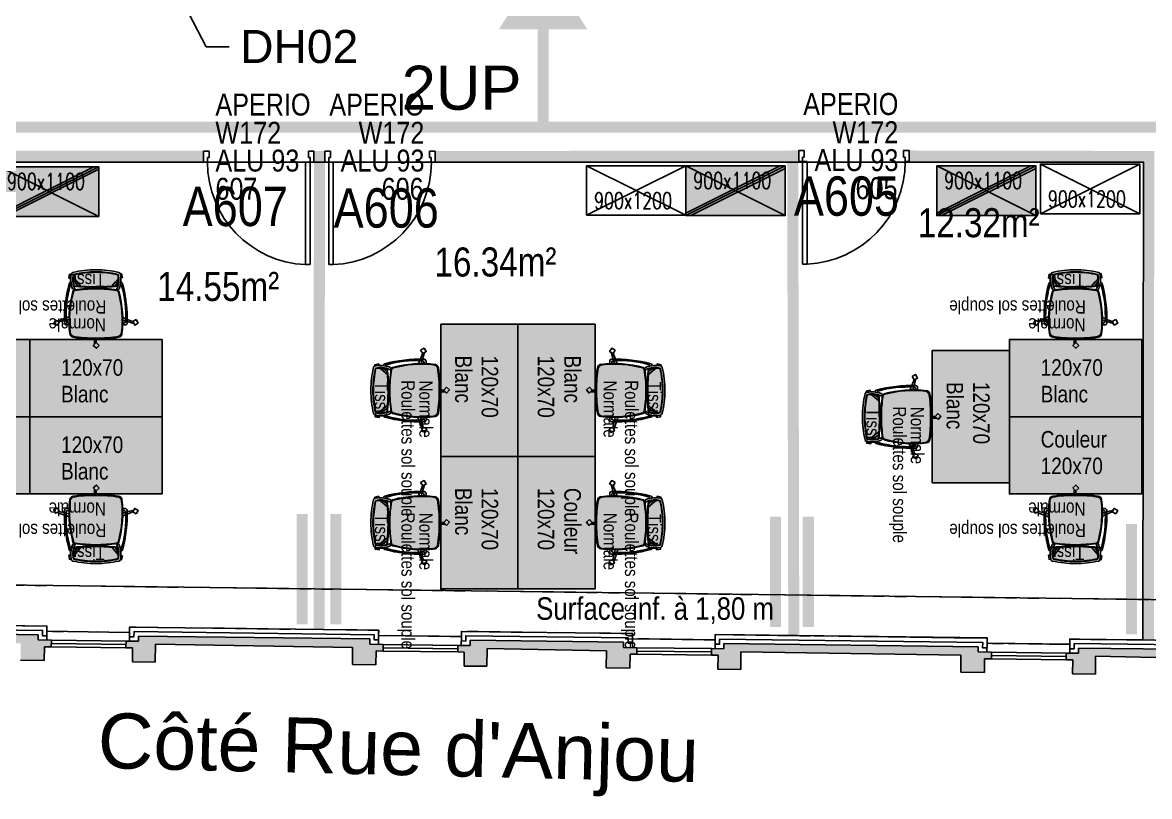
# Model space of a CAD drawing. Extents: x -28.5 to 23.1, y -8.3 to 57.2.
# Drawn here: x -10.01 to 0.21, y -6.71 to 0.31 of the extents above; entities that cross this region are included whole.
import ezdxf
from ezdxf import colors
from ezdxf.entities.mleader import LeaderData, LeaderLine
from ezdxf.enums import TextEntityAlignment as Align
from ezdxf.math import Vec2, Vec3

# ---------------------------------------------------------------- set-up
doc = ezdxf.new("R2010")
doc.units = 0
doc.header["$LTSCALE"] = 0.001
for name, pattern in [('CACHE', [0.375, 0.25, -0.125]), ('CONTINU', [0]), ('HIDDEN', [9.525, 6.35, -3.175])]:
    doc.linetypes.add(name, pattern=pattern)
for name, color, linetype in [('00-INF 180', 30, 'Continuous'), ('00-SECURITE UP', 12, 'Continuous'), ('01-FAC_CHASSIS EXI', 4, 'Continuous'), ('01-STR_MACONNERIE_HACH', 252, 'Continuous'), ('02-ISOLATION', 6, 'ISOLATION'), ('A-Etiq_Mob', 7, 'Continuous'), ('A-Etiquettes', 7, 'Continuous'), ('A-MobilierAQ', 7, 'Continuous'), ('A-num pièce', 1, 'Continuous'), ('exist- Etiquette-incendie', 1, 'Continuous')]:
    doc.layers.add(name, color=color, linetype=linetype)
for name, color, linetype, true_color in [('A-cote', 7, 'Continuous', 0x425746), ('A-Détails', 7, 'Continuous', 0x00a500), ('A-mobilier', 7, 'Continuous', 0x666666), ('A-MOQUETTE', 7, 'Continuous', 0xe5ecff), ('A-projet', 7, 'Continuous', 0x5b6280), ('A-signalétique', 7, 'Continuous', 0x666666), ('A-vitré', 7, 'Continuous', 0x61becc), ('couleur siege', 1, 'Continuous', 0xff0000)]:
    doc.layers.add(name, color=color, linetype=linetype, true_color=true_color)
doc.layers.add('A-portes', color=7, linetype='Continuous', lineweight=25)
doc.styles.add('ARIAL', font='arial.ttf')
doc.styles.add('ROMAND', font='romand__.ttf', dxfattribs={"width": 0.7})
doc.styles.get("Standard").update_dxf_attribs({"font": 'ARIALN.TTF'})
doc.styles.add('verdana', font='swissc.ttf')
doc.styles.add('Y_TXT_COT', font='arial.ttf', dxfattribs={"height": 0.2})
doc.linetypes.add('ISOLATION', pattern='A,0.00254,-2.54,[134,ltypeshp.shx,S=2.54,R=0,X=-2.54,Y=0],-5.08,[134,ltypeshp.shx,S=2.54,R=180,X=2.54,Y=0],-2.54', length=10.16254)

# ---------------------------------------------------------------- blocks, each defined once
blk = doc.blocks.new('Poste127')
at = {"transparency": 33554582}
h = blk.add_hatch(color=256, dxfattribs=at)
h.dxf.hatch_style = 1
h.set_gradient(color1=(199, 200, 202), color2=(255, 246, 230), tint=1, name='CURVED')
h.paths.add_polyline_path([(0, 0.7), (0, 0), (1.2, 0), (1.2, 0.7)])
blk.add_lwpolyline([(0, 0.7), (0, 0), (1.2, 0), (1.2, 0.7)], close=True)
at = {"layer": 'A-Etiq_Mob'}
for tag, p in [('FINITION', (0.284, 0.421)), ('DIM', (0.284, 0.18))]:
    blk.add_attdef(tag, p, '', height=0.15, dxfattribs=at)
blk = doc.blocks.new('chaise')
at = {"layer": 'A-mobilier', "ltscale": 0.1, "true_color": 0xc7c8ca}
h = blk.add_hatch(color=9, dxfattribs=at)
h.dxf.hatch_style = 1
h.paths.add_polyline_path([(0.272, 0.456, 0.30076), (0.236, 0.489, 0.043342), (0.008, 0.509, 0.043342), (-0.219, 0.489, 0.300759), (-0.255, 0.456, 0.09791), (-0.223, 0.027, 0.292085), (-0.207, 0.013, 0.040929), (0.008, -0.005, 0.040929), (0.223, 0.013, 0.292085), (0.239, 0.027, 0.09791)])
h.paths.add_polyline_path([(0.159, -0.024, 0.015765), (0.008, -0.018, 0.016739), (-0.152, -0.025), (-0.19, -0.069), (-0.218, -0.103, 0.040824), (-0.213, -0.142, 0.054873), (0.008, -0.167, 0.054873), (0.23, -0.142, 0.02252), (0.233, -0.121), (0.219, -0.101)])
h.paths.add_polyline_path([(0.191, -0.026, 0.003373), (0.159, -0.024), (0.219, -0.101), (0.233, -0.121, 0.02535), (0.235, -0.097)])
h.paths.add_polyline_path([(0.226, -0.03, 0.0036), (0.191, -0.026), (0.235, -0.097, 0.0714)])
h.paths.add_polyline_path([(-0.152, -0.025, 0.003505), (-0.185, -0.027), (-0.196, -0.043), (-0.217, -0.075, 0.030269), (-0.218, -0.103), (-0.19, -0.069)])
h.paths.add_polyline_path([(-0.185, -0.027, 0.002494), (-0.209, -0.03, 0.048116), (-0.217, -0.075), (-0.196, -0.043)], flags=17)
at = {"layer": 'A-mobilier'}
for p, q in [((0.004, 0.509), (0.006, 0.543)), ((0.022, 0.558), (0.023, 0.509)), ((-0.374, 0.349), (-0.308, 0.33)), ((-0.262, 0.365), (-0.287, 0.365)), ((-0.263, 0.345), (-0.272, 0.345)), ((0.279, 0.365), (0.303, 0.365)), ((0.279, 0.345), (0.288, 0.345)), ((-0.308, 0.308), (-0.363, 0.33)), ((-0.292, 0.326), (-0.283, 0.323)), ((0.279, 0.31), (0.309, 0.317)), ((0.309, 0.293), (0.279, 0.282)), ((0.324, 0.32), (0.378, 0.334)), ((0.398, 0.325), (0.324, 0.298)), ((-0.242, -0.066), (-0.241, -0.066)), ((-0.19, -0.069), (-0.219, -0.105)), ((-0.217, -0.075), (-0.196, -0.043)), ((0.233, -0.121), (0.219, -0.101)), ((0.258, -0.066), (0.257, -0.066))]:
    blk.add_line(p, q, dxfattribs=at)
at = {"layer": 'A-mobilier', "linetype": 'HIDDEN'}
for p, q in [((-0.263, 0.29), (-0.293, 0.302)), ((-0.283, 0.323), (-0.263, 0.317)), ((-0.196, -0.043), (-0.185, -0.027)), ((-0.152, -0.025), (-0.19, -0.069)), ((0.219, -0.101), (0.159, -0.024)), ((0.191, -0.026), (0.235, -0.097))]:
    blk.add_line(p, q, dxfattribs=at)
at = {"layer": 'A-mobilier'}
for points in [[(-0.024, 0.57), (0.006, 0.543), (0.034, 0.572), (0.003, 0.6)], [(-0.398, 0.31), (-0.363, 0.331), (-0.383, 0.366), (-0.418, 0.345)], [(0.395, 0.371), (0.378, 0.334), (0.415, 0.317), (0.432, 0.354)]]:
    blk.add_lwpolyline(points, close=True, dxfattribs=at)
for points in [[(-0.243, -0.109), (-0.259, -0.113), (-0.25, -0.153), (-0.237, -0.15)], [(0.255, -0.145), (0.275, -0.147), (0.28, -0.107), (0.259, -0.105)]]:
    blk.add_lwpolyline(points, dxfattribs=at)
for centre, radius, start, end in [((0.845, 0.323), 1.108, 173.1278, 195.4958), ((-0.212, 0.445), 0.0447, 99.9272, 166.8835), ((-0.203, 0.434), 0.0495, 115.9014, 169.3298), ((-0.019, -0.687), 1.184, 88.7046, 100.0235), ((0.008, -0.811), 1.32, 90, 99.927), ((0.008, -0.811), 1.32, 80.073, 90), ((0.035, -0.687), 1.184, 79.9765, 91.2954), ((0.228, 0.445), 0.0447, 13.1165, 80.0728), ((-0.829, 0.323), 1.108, 344.5042, 6.8722), ((0.219, 0.434), 0.0495, 10.6702, 64.0986), ((1.039, 0.304), 1.347, 178.2197, 195.2822), ((-0.287, 0.345), 0.02, 90, 178.2197), ((-0.272, 0.325), 0.02, 90, 177.2781), ((0.845, 0.323), 1.103, 173.7387, 195.3268), ((-0.829, 0.323), 1.103, 344.6732, 6.2613), ((-1.023, 0.304), 1.347, 344.7178, 1.7803), ((0.288, 0.325), 0.02, 2.7219, 90), ((0.303, 0.345), 0.02, 1.7803, 90), ((0.842, 0.272), 1.135, 177.2781, 195.5028), ((-0.826, 0.272), 1.135, 344.4972, 2.7219), ((-0.207, -0.008), 0.02, 80.7555, 159.0187), ((-0.204, 0.032), 0.02, 195.4958, 260.6251), ((0.02, -0.095), 0.243, 156.8702, 192.2258), ((-0.2, 0.037), 0.02, 195.3268, 260.7665), ((0.008, 1.315), 1.32, 260.6251, 270), ((-0.186, -0.008), 0.02, 114.7785, 159.0187), ((0.008, 1.315), 1.315, 260.7665, 270), ((0.008, 1.315), 1.315, 270, 279.2335), ((0.008, 1.315), 1.32, 270, 279.3749), ((0.202, -0.008), 0.02, 20.9813, 65.2215), ((0.216, 0.037), 0.02, 279.2335, 344.6732), ((0.223, -0.008), 0.02, 20.9813, 99.2445), ((-0.003, -0.095), 0.243, 347.7742, 23.1298), ((0.22, 0.032), 0.02, 279.3749, 344.5042), ((-0.241, -0.046), 0.02, 195.2822, 270), ((-0.233, -0.026), 0.02, 195.5028, 252.7294), ((0.02, -0.095), 0.263, 159.0187, 193.9621), ((0.02, -0.095), 0.238, 164.1556, 191.4603), ((0.031, -2.412), 2.399, 90.5363, 95.8288), ((0.031, -2.412), 2.394, 90.5374, 95.7482), ((-0.014, -2.412), 2.399, 84.1712, 89.4637), ((-0.014, -2.412), 2.394, 84.2518, 89.4626), ((-0.003, -0.095), 0.238, 348.5397, 15.8444), ((-0.003, -0.095), 0.263, 346.0379, 20.9813), ((0.249, -0.026), 0.02, 287.2706, 344.4972), ((0.257, -0.046), 0.02, 270, 344.7178), ((-0.22, -0.145), 0.02, 218.589, 257.0335), ((0.01, 0.853), 1.044, 257.0335, 269.9004), ((0.01, 0.853), 1.024, 257.1546, 269.8984), ((0.01, 0.853), 1.019, 257.3346, 269.8979), ((0.006, 0.853), 1.019, 270.1021, 282.6654), ((0.006, 0.853), 1.024, 270.1016, 282.8454), ((0.006, 0.853), 1.044, 270.0996, 282.9665), ((0.236, -0.145), 0.02, 282.9665, 321.411)]:
    blk.add_arc(centre, radius, start, end, dxfattribs=at)
blk = doc.blocks.new('SiègeT1')
at = {"layer": 'couleur siege', "true_color": 0x8a6689}
for points in [[(-0.194, 0.224), (-0.077, 0.21), (0.039, 0.212), (0.155, 0.217), (0.198, 0.222), (0.203, 0.244), (0.204, 0.282), (0.201, 0.321), (0.123, 0.338), (0.039, 0.343), (-0.023, 0.345), (-0.098, 0.338), (-0.149, 0.331), (-0.196, 0.322), (-0.202, 0.3), (-0.201, 0.265)], [(-0.208, -0.236), (-0.225, -0.22), (-0.234, -0.197), (-0.236, -0.14), (-0.238, -0.076), (-0.234, -0.012), (-0.228, 0.045), (-0.218, 0.102), (-0.211, 0.132), (-0.201, 0.169), (-0.197, 0.177), (-0.184, 0.18), (-0.12, 0.188), (-0.049, 0.193), (0.009, 0.195), (0.077, 0.193), (0.132, 0.188), (0.169, 0.183), (0.191, 0.179), (0.199, 0.177), (0.204, 0.173), (0.207, 0.164), (0.219, 0.115), (0.231, 0.045), (0.237, -0.005), (0.241, -0.063), (0.241, -0.105), (0.24, -0.159), (0.236, -0.197), (0.235, -0.21), (0.229, -0.22), (0.222, -0.229), (0.213, -0.234), (0.207, -0.236), (0.175, -0.242), (0.114, -0.248), (0.051, -0.251), (-0.05, -0.252), (-0.126, -0.247), (-0.191, -0.238)]]:
    blk.add_hatch(color=8, dxfattribs=at).paths.add_polyline_path(points)
at = {"extrusion": (0, 0, -1), "xscale": 0.8999999999999986, "yscale": 0.8999999999999986, "zscale": -0.9, "rotation": 180}
blk.add_blockref('chaise', (0.005, 0.195), dxfattribs=at)
at = {"layer": 'A-Etiq_Mob', "style": 'ROMAND', "width": 0.7}
for tag, p in [('FINITION', (-0.079, 0.177)), ('PIETEMENT', (-0.091, -0.031)), ('ASSISE', (-0.088, -0.224)), ('COULEUR', (-0.104, -0.424))]:
    blk.add_attdef(tag, p, '', height=0.15, dxfattribs=at)
blk = doc.blocks.new('Poste127Couleur')
at = {"transparency": 33554582}
h = blk.add_hatch(color=256, dxfattribs=at)
h.dxf.hatch_style = 1
h.set_gradient(color1=(169, 83, 160), color2=(255, 246, 230), tint=1, name='CURVED')
h.paths.add_polyline_path([(0, 0.703), (0, 0.003), (1.2, 0.003), (1.2, 0.703)])
blk.add_lwpolyline([(0, 0.7), (0, 0), (1.2, 0), (1.2, 0.7)], close=True)
at = {"layer": 'A-Etiq_Mob'}
for tag, p in [('STRATIFIE', (0.284, 0.421)), ('DIM', (0.284, 0.18))]:
    blk.add_attdef(tag, p, '', height=0.15, dxfattribs=at)
blk = doc.blocks.new('BLOC_ATT_RENS_100')
at = {"flags": 8}
for tag, p, height in [('N°', (-0.416, 0.973), 0.25), ('TITRE', (-0.416, 0.675), 0.21), ('SURF', (-0.416, 0.373), 0.15), ('EFFECTIF', (-0.416, 0.073), 0.15), ('HSP', (-0.416, -0.236), 0.15), ('REV.SOL', (-0.416, -0.526), 0.15), ('REV.MUR', (-0.416, -0.826), 0.15), ('PLAF', (-0.416, -1.126), 0.15)]:
    blk.add_attdef(tag, p, '', height=height, dxfattribs=at)
at = {"layer": 'exist- Etiquette-incendie', "flags": 8}
for tag, p in [('EFFECTIF.MAX', (-0.416, -1.414)), ('SURF.PROG', (-0.416, -1.648))]:
    blk.add_attdef(tag, p, '', height=0.15, dxfattribs=at)
blk = doc.blocks.new('Xref-R6-2018-11')
at = {"layer": '00-SECURITE UP'}
h = blk.add_hatch(color=256, dxfattribs=at)
h.dxf.hatch_style = 1
h.paths.add_polyline_path([(-2.965, -6.617), (-2.565, -6.617), (-2.165, -6.617), (-2.565, -5.973)])
at = {"layer": '01-STR_MACONNERIE_HACH'}
h = blk.add_hatch(color=256, dxfattribs=at)
h.dxf.hatch_style = 1
h.paths.add_polyline_path([(-9.864, 5.771), (-9.754, 5.77), (-9.753, 5.859), (-9.807, 5.86), (-9.807, 5.987), (-9.948, 5.988), (-9.949, 5.806), (-10.91, 5.812), (-10.909, 5.994), (-11.051, 5.995), (-11.052, 5.868), (-11.106, 5.868), (-11.107, 5.779), (-10.996, 5.778), (-10.997, 5.624), (-9.865, 5.617)])
h.paths.add_polyline_path([(-6.915, 5.752), (-6.804, 5.751), (-6.803, 5.841), (-6.858, 5.841), (-6.857, 5.968), (-6.999, 5.969), (-7, 5.787), (-8.61, 5.798), (-8.609, 5.979), (-8.75, 5.98), (-8.751, 5.853), (-8.805, 5.853), (-8.806, 5.764), (-8.695, 5.763), (-8.696, 5.609), (-6.916, 5.598)])
h.paths.add_polyline_path([(-3.966, 5.733), (-3.855, 5.732), (-3.855, 5.822), (-3.909, 5.822), (-3.908, 5.949), (-4.05, 5.95), (-4.051, 5.768), (-5.66, 5.779), (-5.659, 5.96), (-5.8, 5.961), (-5.801, 5.834), (-5.856, 5.834), (-5.856, 5.745), (-5.746, 5.744), (-5.747, 5.59), (-3.967, 5.579)])
h.paths.add_polyline_path([(-1.648, 5.718), (-1.537, 5.717), (-1.537, 5.807), (-1.591, 5.807), (-1.591, 5.934), (-1.732, 5.935), (-1.733, 5.754), (-2.711, 5.76), (-2.71, 5.942), (-2.852, 5.942), (-2.852, 5.815), (-2.907, 5.816), (-2.907, 5.726), (-2.797, 5.725), (-2.798, 5.571), (-1.649, 5.564)])
h.paths.add_polyline_path([(9.289, 6.053), (16.434, -3.486), (15.571, -4.134), (15.627, -4.209), (15.537, -4.276), (15.573, -4.324), (15.621, -4.288), (15.697, -4.388), (15.862, -4.264), (15.766, -4.136), (16.546, -3.55), (16.818, -3.911), (17.24, -3.594), (16.995, -3.269), (9.452, 6.775), (8.187, 5.818), (8.094, 5.94), (7.91, 5.8), (7.99, 5.694), (7.881, 5.609), (7.98, 5.478), (8.195, 5.645), (8.397, 5.378)])
h.paths.add_polyline_path([(14.794, -4.874), (14.887, -4.997), (15.058, -4.868), (14.983, -4.767), (15.032, -4.73), (14.996, -4.682), (14.899, -4.755), (14.843, -4.681), (13.444, -5.732), (13.499, -5.806), (13.41, -5.873), (13.446, -5.921), (13.494, -5.885), (13.57, -5.986), (13.735, -5.862), (13.639, -5.733)])
h.paths.add_polyline_path([(12.931, -6.466), (12.855, -6.365), (12.905, -6.328), (12.869, -6.28), (12.772, -6.353), (12.716, -6.278), (11.4, -7.267), (11.456, -7.341), (11.366, -7.408), (11.402, -7.456), (11.45, -7.42), (11.526, -7.521), (11.691, -7.397), (11.595, -7.268), (12.667, -6.471), (12.759, -6.595)])
h.paths.add_polyline_path([(10.812, -7.9), (10.861, -7.863), (10.825, -7.815), (10.728, -7.888), (10.672, -7.813), (9.413, -8.759), (9.468, -8.833), (9.379, -8.901), (9.415, -8.949), (9.463, -8.912), (9.539, -9.013), (9.704, -8.889), (9.608, -8.761), (10.623, -8.006), (10.716, -8.13), (10.887, -8.001)])
h.paths.add_polyline_path([(8.824, -9.392), (8.874, -9.355), (8.838, -9.307), (8.741, -9.38), (8.685, -9.306), (7.458, -10.228), (7.513, -10.302), (7.424, -10.369), (7.46, -10.417), (7.508, -10.381), (7.584, -10.482), (7.749, -10.357), (7.653, -10.229), (8.636, -9.499), (8.728, -9.622), (8.9, -9.493)])
h.paths.add_polyline_path([(6.869, -10.86), (6.919, -10.823), (6.883, -10.775), (6.786, -10.848), (6.73, -10.774), (5.909, -11.39), (5.965, -11.465), (5.875, -11.532), (5.911, -11.58), (5.96, -11.544), (6.035, -11.644), (6.201, -11.52), (6.104, -11.392), (6.681, -10.967), (6.773, -11.09), (6.945, -10.961)])
h.paths.add_polyline_path([(5.321, -12.023), (5.37, -11.986), (5.334, -11.938), (5.237, -12.011), (5.181, -11.937), (4.752, -12.259), (4.329, -12.254), (4.329, -12.302), (4.217, -12.3), (4.216, -12.36), (4.276, -12.361), (4.275, -12.487), (4.481, -12.49), (4.483, -12.329), (4.861, -12.334), (5.132, -12.13), (5.225, -12.253), (5.397, -12.124)])
h.paths.add_polyline_path([(3.478, -12.351), (3.539, -12.352), (3.54, -12.292), (3.419, -12.29), (3.419, -12.242), (2.292, -12.228), (2.291, -12.276), (2.179, -12.274), (2.178, -12.334), (2.239, -12.335), (2.237, -12.461), (2.444, -12.464), (2.446, -12.303), (3.263, -12.32), (3.261, -12.474), (3.476, -12.477)])
h.paths.add_polyline_path([(1.382, -12.217), (-0.924, -12.187), (-0.925, -12.235), (-1.036, -12.233), (-1.037, -12.293), (-0.977, -12.294), (-0.979, -12.42), (-0.772, -12.423), (-0.77, -12.262), (1.225, -12.294), (1.223, -12.448), (1.438, -12.451), (1.44, -12.325), (1.502, -12.326), (1.502, -12.266), (1.381, -12.264)])
h.paths.add_polyline_path([(-1.713, -12.225), (-1.835, -12.223), (-1.834, -12.175), (-3.226, -12.158), (-3.227, -12.205), (-3.339, -12.204), (-3.339, -12.264), (-3.279, -12.265), (-3.281, -12.391), (-3.074, -12.393), (-3.072, -12.232), (-1.99, -12.253), (-1.992, -12.407), (-1.777, -12.41), (-1.776, -12.284), (-1.714, -12.284)])
h.paths.add_polyline_path([(-4.015, -12.195), (-4.137, -12.194), (-4.136, -12.146), (-6.235, -12.119), (-6.235, -12.167), (-6.347, -12.165), (-6.348, -12.225), (-6.288, -12.226), (-6.289, -12.352), (-6.083, -12.355), (-6.08, -12.194), (-4.292, -12.223), (-4.294, -12.378), (-4.08, -12.38), (-4.078, -12.254), (-4.016, -12.255)])
h.paths.add_polyline_path([(-7.145, -12.108), (-9.19, -12.082), (-9.191, -12.129), (-9.302, -12.128), (-9.303, -12.188), (-9.243, -12.188), (-9.245, -12.315), (-9.038, -12.317), (-9.036, -12.156), (-7.301, -12.185), (-7.303, -12.339), (-7.088, -12.342), (-7.086, -12.216), (-7.025, -12.217), (-7.024, -12.157), (-7.145, -12.155)])
h.paths.add_polyline_path([(-10.042, -12.178), (-9.98, -12.179), (-9.979, -12.119), (-10.101, -12.117), (-10.1, -12.07), (-11.504, -12.052), (-11.504, -12.1), (-11.616, -12.098), (-11.617, -12.158), (-11.557, -12.159), (-11.558, -12.285), (-11.352, -12.288), (-11.35, -12.127), (-10.256, -12.147), (-10.258, -12.302), (-10.043, -12.304)])
h.paths.add_polyline_path([(2.694, 4.769), (2.849, 4.877), (2.093, 5.949), (0.484, 5.959), (0.482, 5.739), (-0.394, 5.745), (-0.392, 5.927), (-0.534, 5.928), (-0.535, 5.8), (-0.589, 5.801), (-0.59, 5.711), (-0.479, 5.711), (-0.48, 5.557), (0.67, 5.549), (0.671, 5.769), (1.995, 5.761)])
h.paths.add_polyline_path([(3.718, 3.643), (3.564, 3.534), (4.011, 2.9), (4.663, 2.806), (4.663, 2.808), (4.946, 2.765), (5.691, 3.329), (5.512, 3.566), (5.78, 3.774), (5.68, 3.903), (5.606, 3.846), (5.504, 3.979), (5.31, 3.832), (5.403, 3.71), (4.49, 3.019), (4.119, 3.075)])
h.paths.add_polyline_path([(-13.035, -4.406), (-13.535, -4.406), (-13.535, -3.406), (-13.016, -3.406), (-12.848, 5.636), (-12.166, 5.631), (-12.165, 5.785), (-12.054, 5.785), (-12.054, 5.874), (-12.108, 5.874), (-12.107, 6.002), (-12.249, 6.003), (-12.25, 5.821), (-13.431, 5.828), (-13.766, -12.103), (-12.57, -12.118), (-12.572, -12.272), (-12.357, -12.275), (-12.356, -12.149), (-12.294, -12.15), (-12.293, -12.09), (-12.414, -12.088), (-12.414, -12.04), (-13.177, -12.031), (-13.036, -4.429)])
h.paths.add_polyline_path([(-13.535, -4.406), (-13.535, -3.406)], flags=16)
for p, q in [((-7.145, -12.108), (-9.19, -12.082)), ((-7.024, -12.157), (-7.145, -12.155)), ((-4.136, -12.146), (-6.235, -12.119)), ((-1.834, -12.175), (-3.226, -12.158)), ((-7.025, -12.217), (-7.086, -12.216)), ((-6.288, -12.226), (-6.348, -12.225)), ((-6.235, -12.167), (-6.347, -12.165)), ((-4.015, -12.195), (-4.137, -12.194)), ((-4.016, -12.255), (-4.078, -12.254)), ((-3.227, -12.205), (-3.339, -12.204)), ((-3.279, -12.265), (-3.339, -12.264)), ((-1.713, -12.225), (-1.835, -12.223)), ((-0.925, -12.235), (-1.036, -12.233)), ((1.382, -12.217), (-0.924, -12.187)), ((3.419, -12.242), (2.292, -12.228)), ((-7.088, -12.342), (-7.303, -12.339)), ((-6.083, -12.355), (-6.289, -12.352)), ((-1.714, -12.284), (-1.776, -12.284)), ((-0.977, -12.294), (-1.037, -12.293)), ((1.502, -12.266), (1.381, -12.264)), ((1.502, -12.326), (1.44, -12.325)), ((2.239, -12.335), (2.178, -12.334)), ((2.291, -12.276), (2.179, -12.274)), ((-4.08, -12.38), (-4.294, -12.378)), ((-3.074, -12.393), (-3.281, -12.391)), ((-1.777, -12.41), (-1.992, -12.407)), ((-0.772, -12.423), (-0.979, -12.42)), ((1.438, -12.451), (1.223, -12.448)), ((2.444, -12.464), (2.237, -12.461))]:
    blk.add_line(p, q)
for points in [[(-7.145, -12.108), (-7.145, -12.155)], [(-7.024, -12.157), (-7.025, -12.217)], [(-6.235, -12.119), (-6.235, -12.167)], [(-4.136, -12.146), (-4.137, -12.194)], [(-3.226, -12.158), (-3.227, -12.205)], [(-7.088, -12.342), (-7.086, -12.216)], [(-6.347, -12.165), (-6.348, -12.225)], [(-6.289, -12.352), (-6.288, -12.226)], [(-6.083, -12.355), (-6.08, -12.194)], [(-6.08, -12.194), (-4.292, -12.223)], [(-4.294, -12.378), (-4.292, -12.223)], [(-4.08, -12.38), (-4.078, -12.254)], [(-4.015, -12.195), (-4.016, -12.255)], [(-3.339, -12.204), (-3.339, -12.264)], [(-3.074, -12.393), (-3.072, -12.232)], [(-3.072, -12.232), (-1.99, -12.253)], [(-1.992, -12.407), (-1.99, -12.253)], [(-1.834, -12.175), (-1.835, -12.223)], [(-1.713, -12.225), (-1.714, -12.284)], [(-1.036, -12.233), (-1.037, -12.293)], [(-0.924, -12.187), (-0.925, -12.235)], [(-0.772, -12.423), (-0.77, -12.262)], [(-0.77, -12.262), (1.225, -12.294)], [(1.382, -12.217), (1.381, -12.264)], [(2.292, -12.228), (2.291, -12.276)], [(-3.281, -12.391), (-3.279, -12.265)], [(-1.777, -12.41), (-1.776, -12.284)], [(-0.979, -12.42), (-0.977, -12.294)], [(1.223, -12.448), (1.225, -12.294)], [(1.438, -12.451), (1.44, -12.325)], [(1.502, -12.266), (1.502, -12.326)], [(2.179, -12.274), (2.178, -12.334)], [(2.237, -12.461), (2.239, -12.335)], [(2.444, -12.464), (2.446, -12.303)], [(2.446, -12.303), (3.263, -12.32)]]:
    blk.add_lwpolyline(points)
at = {"layer": '00-INF 180', "linetype": 'CACHE', "ltscale": 0.5}
for points in [[(-13.176, -11.951), (-13.169, -11.583), (4.605, -11.81)], [(3.5, -12.164), (2.213, -12.147), (2.212, -12.195), (1.462, -12.185), (1.463, -12.138), (-1.003, -12.106), (-1.004, -12.154), (-1.754, -12.144), (-1.753, -12.097), (-3.305, -12.077), (-3.306, -12.124), (-4.056, -12.115), (-4.055, -12.067), (-6.314, -12.038), (-6.314, -12.086), (-7.064, -12.076), (-7.064, -12.029), (-9.269, -12.001)]]:
    blk.add_lwpolyline(points, dxfattribs=at)
at = {"layer": '00-SECURITE UP', "const_width": 0.1}
blk.add_lwpolyline([(-2.565, -7.526), (-2.565, -6.617), (-2.565, -6.617), (-2.565, -6.617)], dxfattribs=at)
at = {"layer": '01-FAC_CHASSIS EXI', "linetype": 'CONTINU'}
for p, q in [((-7.024, -12.187), (-6.347, -12.195)), ((-4.016, -12.225), (-3.339, -12.234)), ((-1.714, -12.255), (-1.037, -12.263)), ((1.502, -12.296), (2.179, -12.304))]:
    blk.add_line(p, q, dxfattribs=at)
at = {"layer": '01-FAC_CHASSIS EXI'}
for points in [[(-7.024, -12.157), (-6.347, -12.165)], [(-6.348, -12.225), (-7.025, -12.217)], [(-3.339, -12.264), (-4.016, -12.255)], [(-4.015, -12.195), (-3.339, -12.204)], [(-1.713, -12.225), (-1.036, -12.233)], [(-1.037, -12.293), (-1.714, -12.284)], [(1.502, -12.266), (2.179, -12.274)], [(2.178, -12.334), (1.502, -12.326)]]:
    blk.add_lwpolyline(points, dxfattribs=at)
at = {"layer": '02-ISOLATION'}
blk.add_lwpolyline([(-9.269, -12.001), (-7.064, -12.029), (-7.064, -12.076), (-6.314, -12.086), (-6.314, -12.038), (-4.055, -12.067), (-4.056, -12.115), (-3.306, -12.124), (-3.305, -12.077), (-1.753, -12.097), (-1.754, -12.144), (-1.004, -12.154), (-1.003, -12.106), (1.463, -12.138), (1.462, -12.185), (2.212, -12.195), (2.213, -12.147), (3.5, -12.164)], dxfattribs=at)
at = {"layer": '02-ISOLATION', "linetype": 'ISOLATION', "ltscale": 0.004}
for points in [[(-9.27, -12.088), (-9.23, -12.089), (-9.23, -12.041), (-7.104, -12.068), (-7.105, -12.116), (-7.065, -12.116)], [(-6.315, -12.126), (-6.275, -12.126), (-6.274, -12.079), (-4.096, -12.107), (-4.096, -12.154), (-4.056, -12.155)], [(-3.306, -12.164), (-3.266, -12.165), (-3.266, -12.117), (-1.793, -12.136), (-1.794, -12.183), (-1.754, -12.184)], [(-1.004, -12.194), (-0.964, -12.194), (-0.964, -12.147), (1.422, -12.177), (1.421, -12.225), (1.461, -12.225)], [(2.211, -12.235), (2.251, -12.235), (2.252, -12.188), (3.46, -12.203), (3.459, -12.25), (3.499, -12.251)]]:
    blk.add_lwpolyline(points, dxfattribs=at)
at = {"layer": '02-ISOLATION', "linetype": 'CONTINU'}
for points in [[(-7.064, -12.076), (-7.065, -12.156)], [(-6.314, -12.086), (-6.315, -12.166)], [(-4.056, -12.115), (-4.057, -12.195)], [(-3.306, -12.124), (-3.307, -12.204)], [(-1.754, -12.144), (-1.755, -12.224)], [(-1.004, -12.154), (-1.005, -12.234)], [(1.462, -12.185), (1.461, -12.265)], [(2.212, -12.195), (2.211, -12.275)]]:
    blk.add_lwpolyline(points, dxfattribs=at)
at = {"layer": '00-INF 180'}
ref = blk.add_blockref('BLOC_ATT_RENS_100', (-2.401, -12.232), dxfattribs=dict(at, xscale=0.543907494749507, yscale=0.543907494749507, zscale=1.056702433098041))
ref.add_attrib('TITRE', 'Surface inf. à 1,80 m', (-2.627, -11.972), dxfattribs={"layer": '0', "height": 0.20397, "rotation": 360, "style": 'verdana', "flags": 8})
at = {"style": 'ARIAL'}
blk.add_text("Côté Rue d'Anjou", height=0.5, rotation=358.6472, dxfattribs=at).set_placement((-6.608, -13.315))
at = {"layer": '00-SECURITE UP', "insert": (-3.847, -6.947), "char_height": 0.4, "width": 25.87303, "attachment_point": 1, "line_spacing_factor": 0.8, "style": 'ARIAL'}
blk.add_mtext('2UP', dxfattribs=at)
blk = doc.blocks.new('armoire90Réhausse')
at = {"true_color": 0xfdedc9}
h = blk.add_hatch(color=254, dxfattribs=at)
h.dxf.hatch_style = 1
h.paths.add_polyline_path([(0, 0.45), (0, 0), (0.9, 0), (0.9, 0.45)])
blk.add_lwpolyline([(0, 0.45), (0, 0), (0.9, 0), (0.9, 0.45)], close=True)
for points in [[(0.9, 0), (0, 0.45)], [(0.9, 0.45), (0, 0)], [(0.855, 0.45), (0, 0.022)], [(0.9, 0.428), (0.045, 0)]]:
    blk.add_lwpolyline(points)
at = {"layer": 'A-Etiq_Mob', "style": 'ROMAND', "width": 0.7}
for tag, p in [('DIMENSION', (0.068, 0.242)), ('FINITION', (0.068, 0.001)), ('PORTES', (0.068, -0.239))]:
    blk.add_attdef(tag, p, '', height=0.15, dxfattribs=at)
blk = doc.blocks.new('armoire90')
blk.add_lwpolyline([(0, 0.45), (0, 0), (0.9, 0), (0.9, 0.45)], close=True)
for points in [[(0.9, 0), (0, 0.45)], [(0.9, 0.45), (0, 0)]]:
    blk.add_lwpolyline(points)
at = {"layer": 'A-Etiq_Mob', "style": 'ROMAND', "width": 0.7}
for tag, p in [('DIMENSION', (0.068, 0.242)), ('FINITION', (0.068, 0.001)), ('PORTES', (0.068, -0.239))]:
    blk.add_attdef(tag, p, '', height=0.15, dxfattribs=at)
blk = doc.blocks.new('P_93100')
for p, q in [((0.425, 0.93), (0.465, 0.93)), ((0.425, 0), (0.425, 0.93)), ((0.465, 0), (0.465, 0.93)), ((-0.5, -0.1), (-0.5, 0)), ((-0.5, 0), (-0.465, 0)), ((-0.465, 0), (-0.465, -0.04)), ((0.425, 0), (0.465, 0)), ((0.465, 0), (0.465, -0.04)), ((0.5, 0), (0.465, 0)), ((0.5, -0.1), (0.5, 0)), ((-0.45, -0.1), (-0.5, -0.1)), ((-0.465, -0.04), (-0.45, -0.04)), ((-0.45, -0.04), (-0.45, -0.1)), ((0.465, -0.04), (0.45, -0.04)), ((0.45, -0.04), (0.45, -0.1)), ((0.45, -0.1), (0.5, -0.1))]:
    blk.add_line(p, q)
blk.add_arc((0.465, 0), 0.931, 92.4628, 180)
at = {"ltscale": 6}
blk.add_attdef('N°', (-0.393, 0.145), '', height=0.199, dxfattribs=at)
at = {"layer": 'A-Etiquettes', "ltscale": 6}
for tag, p in [('NATURE/DIM', (-0.393, -0.11)), ('FINITION', (-0.393, -0.366)), ('FERMETURE', (-0.393, -0.622)), ('FP:', (-0.393, -0.877))]:
    blk.add_attdef(tag, p, '', height=0.199, dxfattribs=at)

msp = doc.modelspace()

# ---------------------------------------------------------------- linework, layer by layer
at = {"ltscale": 0.01}
msp.add_lwpolyline([(0.345, 9.81), (-0.755, 11.372), (-0.524, 11.535), (-0.971, 12.169), (-1.282, 12.171), (-1.284, 11.958), (-15.581, 12.05), (-15.675, 7.092), (-11.148, 7.089), (-11.139, 0.518), (-15.796, 0.518), (-15.894, -4.714), (1.881, -4.941)], dxfattribs=at)
at = {"layer": 'A-Etiquettes', "color": 1, "true_color": 0xff0000, "const_width": 0.1}
for points in [[(-7.473, -4.143), (-7.473, -5.143)], [(-7.167, -4.143), (-7.167, -5.143)], [(0.049, -4.235), (0.049, -5.235)]]:
    msp.add_lwpolyline(points, dxfattribs=at)
at = {"layer": 'A-Etiquettes', "color": 82, "true_color": 0x4cdb0f, "const_width": 0.1}
for points in [[(-3.181, -4.169), (-3.181, -5.169)], [(-2.883, -4.169), (-2.883, -5.169)]]:
    msp.add_lwpolyline(points, dxfattribs=at)
at = {"layer": 'A-MOQUETTE', "ltscale": 0.01}
msp.add_lwpolyline([(-11.993, -5.131), (-9.788, -5.16), (-9.789, -5.207), (-9.039, -5.217), (-9.038, -5.169), (-6.78, -5.198), (-6.78, -5.245), (-6.03, -5.255), (-6.03, -5.208), (-4.477, -5.227), (-4.478, -5.275), (-3.728, -5.284), (-3.727, -5.237), (-1.262, -5.268), (-1.262, -5.316), (-0.512, -5.325), (-0.512, -5.278), (0.151, -5.286), (0.155, -0.952), (-11.251, -0.952)], dxfattribs=at)
at = {"layer": 'A-projet', "const_width": 0.1}
for points in [[(-7.32, -5.184), (-7.317, -0.852)], [(0.201, -5.287), (0.204, -0.852)]]:
    msp.add_lwpolyline(points, dxfattribs=at)
at = {"layer": 'A-vitré', "const_width": 0.1}
for points in [[(-3.015, -5.244), (-3.025, -0.848)], [(-11.201, -0.898), (-8.367, -0.898)], [(-6.268, -0.902), (-2.97, -0.897)], [(-1.969, -0.897), (0.154, -0.901)]]:
    msp.add_lwpolyline(points, dxfattribs=at)

# ---------------------------------------------------------------- block references
at = {"ltscale": 0.01}
msp.add_blockref('Xref-R6-2018-11', (-2.724, 6.869), dxfattribs=at)
at = {"layer": 'A-mobilier'}
ref = msp.add_blockref('SiègeT1', (-9.342, -2.296), dxfattribs=dict(at, xscale=-1))
ref.add_attrib('FINITION', 'Tissu', dxfattribs={"layer": 'A-Etiq_Mob', "height": 0.12, "rotation": 180}).set_placement((-9.263, -1.93), align=Align.BOTTOM_LEFT)
ref.add_attrib('ASSISE', 'Normale', dxfattribs={"layer": 'A-Etiq_Mob', "height": 0.12, "rotation": 180}).set_placement((-9.254, -2.332), align=Align.BOTTOM_LEFT)
ref.add_attrib('PIETEMENT', 'Roulettes sol souple', dxfattribs={"layer": 'A-Etiq_Mob', "height": 0.12, "rotation": 180}).set_placement((-9.251, -2.17), align=Align.BOTTOM_LEFT)
ref = msp.add_blockref('SiègeT1', (-0.458, -2.296), dxfattribs=dict(at, xscale=-1))
ref.add_attrib('FINITION', 'Tissu', dxfattribs={"layer": 'A-Etiq_Mob', "height": 0.12, "rotation": 180}).set_placement((-0.379, -1.93), align=Align.BOTTOM_LEFT)
ref.add_attrib('ASSISE', 'Normale', dxfattribs={"layer": 'A-Etiq_Mob', "height": 0.12, "rotation": 180}).set_placement((-0.37, -2.332), align=Align.BOTTOM_LEFT)
ref.add_attrib('PIETEMENT', 'Roulettes sol souple', dxfattribs={"layer": 'A-Etiq_Mob', "height": 0.12, "rotation": 180}).set_placement((-0.367, -2.17), align=Align.BOTTOM_LEFT)
at = {"layer": 'A-mobilier', "ltscale": 0.1}
ref = msp.add_blockref('Poste127', (-5.517, -2.423), dxfattribs=dict(at, xscale=-1, rotation=90))
ref.add_attrib('STRATIFIE', 'Blanc', (-6.086, -2.707), dxfattribs={"layer": 'A-Etiq_Mob', "ltscale": 0.1, "height": 0.15, "rotation": 270})
ref.add_attrib('DIM', '120x70', (-5.846, -2.707), dxfattribs={"layer": 'A-Etiq_Mob', "ltscale": 0.1, "height": 0.15, "rotation": 270})
ref = msp.add_blockref('Poste127', (-5.517, -2.423), dxfattribs=dict(at, rotation=270))
ref.add_attrib('STRATIFIE', 'Blanc', (-5.096, -2.707), dxfattribs={"layer": 'A-Etiq_Mob', "ltscale": 0.1, "height": 0.15, "rotation": 270})
ref.add_attrib('DIM', '120x70', (-5.337, -2.707), dxfattribs={"layer": 'A-Etiq_Mob', "ltscale": 0.1, "height": 0.15, "rotation": 270})
ref = msp.add_blockref('Poste127', (-11.144, -2.562), dxfattribs=dict(at, xscale=-1, rotation=180))
ref.add_attrib('STRATIFIE', 'Blanc', (-10.86, -3.131), dxfattribs={"layer": 'A-Etiq_Mob', "ltscale": 0.1, "height": 0.15})
ref.add_attrib('DIM', '120x70', (-10.86, -2.89), dxfattribs={"layer": 'A-Etiq_Mob', "ltscale": 0.1, "height": 0.15})
ref = msp.add_blockref('Poste127', (-9.944, -2.562), dxfattribs=dict(at, xscale=-1, rotation=180))
ref.add_attrib('STRATIFIE', 'Blanc', (-9.66, -3.131), dxfattribs={"layer": 'A-Etiq_Mob', "ltscale": 0.1, "height": 0.15})
ref.add_attrib('DIM', '120x70', (-9.66, -2.89), dxfattribs={"layer": 'A-Etiq_Mob', "ltscale": 0.1, "height": 0.15})
at = {"layer": 'A-mobilier'}
ref = msp.add_blockref('SiègeT1', (-6.483, -3.021), dxfattribs=dict(at, xscale=-1, rotation=90))
ref.add_attrib('FINITION', 'Tissu', dxfattribs={"layer": 'A-Etiq_Mob', "height": 0.12, "rotation": 270}).set_placement((-6.849, -2.942), align=Align.BOTTOM_LEFT)
ref.add_attrib('ASSISE', 'Normale', dxfattribs={"layer": 'A-Etiq_Mob', "height": 0.12, "rotation": 270}).set_placement((-6.447, -2.933), align=Align.BOTTOM_LEFT)
ref.add_attrib('PIETEMENT', 'Roulettes sol souple', dxfattribs={"layer": 'A-Etiq_Mob', "height": 0.12, "rotation": 270}).set_placement((-6.609, -2.93), align=Align.BOTTOM_LEFT)
ref = msp.add_blockref('SiègeT1', (-4.551, -3.021), dxfattribs=dict(at, rotation=270))
ref.add_attrib('FINITION', 'Tissu', dxfattribs={"layer": 'A-Etiq_Mob', "height": 0.12, "rotation": 270}).set_placement((-4.374, -2.942), align=Align.BOTTOM_LEFT)
ref.add_attrib('ASSISE', 'Normale', dxfattribs={"layer": 'A-Etiq_Mob', "height": 0.12, "rotation": 270}).set_placement((-4.776, -2.933), align=Align.BOTTOM_LEFT)
ref.add_attrib('PIETEMENT', 'Roulettes sol souple', dxfattribs={"layer": 'A-Etiq_Mob', "height": 0.12, "rotation": 270}).set_placement((-4.582, -2.93), align=Align.BOTTOM_LEFT)
at = {"layer": 'A-mobilier', "ltscale": 0.1}
ref = msp.add_blockref('Poste127', (-1.06, -2.562), dxfattribs=dict(at, xscale=-1, rotation=180))
ref.add_attrib('STRATIFIE', 'Blanc', (-0.776, -3.131), dxfattribs={"layer": 'A-Etiq_Mob', "ltscale": 0.1, "height": 0.15})
ref.add_attrib('DIM', '120x70', (-0.776, -2.89), dxfattribs={"layer": 'A-Etiq_Mob', "ltscale": 0.1, "height": 0.15})
ref = msp.add_blockref('Poste127', (-1.06, -2.662), dxfattribs=dict(at, xscale=-1, rotation=90))
ref.add_attrib('STRATIFIE', 'Blanc', (-1.629, -2.946), dxfattribs={"layer": 'A-Etiq_Mob', "ltscale": 0.1, "height": 0.15, "rotation": 270})
ref.add_attrib('DIM', '120x70', (-1.389, -2.946), dxfattribs={"layer": 'A-Etiq_Mob', "ltscale": 0.1, "height": 0.15, "rotation": 270})
at = {"layer": 'A-mobilier'}
ref = msp.add_blockref('SiègeT1', (-2.026, -3.26), dxfattribs=dict(at, xscale=-1, rotation=90))
ref.add_attrib('FINITION', 'Tissu', dxfattribs={"layer": 'A-Etiq_Mob', "height": 0.12, "rotation": 270}).set_placement((-2.392, -3.181), align=Align.BOTTOM_LEFT)
ref.add_attrib('ASSISE', 'Normale', dxfattribs={"layer": 'A-Etiq_Mob', "height": 0.12, "rotation": 270}).set_placement((-1.99, -3.172), align=Align.BOTTOM_LEFT)
ref.add_attrib('PIETEMENT', 'Roulettes sol souple', dxfattribs={"layer": 'A-Etiq_Mob', "height": 0.12, "rotation": 270}).set_placement((-2.152, -3.168), align=Align.BOTTOM_LEFT)
at = {"layer": 'A-mobilier', "ltscale": 0.1}
for p in [(-11.144, -3.962), (-1.06, -3.962)]:
    msp.add_blockref('Poste127Couleur', p, dxfattribs=at).add_auto_attribs({'STRATIFIE': 'Couleur', 'DIM': '120x70'})
ref = msp.add_blockref('Poste127', (-9.944, -3.262), dxfattribs=dict(at, xscale=-1, rotation=180))
ref.add_attrib('STRATIFIE', 'Blanc', (-9.66, -3.831), dxfattribs={"layer": 'A-Etiq_Mob', "ltscale": 0.1, "height": 0.15})
ref.add_attrib('DIM', '120x70', (-9.66, -3.59), dxfattribs={"layer": 'A-Etiq_Mob', "ltscale": 0.1, "height": 0.15})
ref = msp.add_blockref('Poste127', (-5.517, -3.623), dxfattribs=dict(at, xscale=-1, rotation=90))
ref.add_attrib('STRATIFIE', 'Blanc', (-6.086, -3.907), dxfattribs={"layer": 'A-Etiq_Mob', "ltscale": 0.1, "height": 0.15, "rotation": 270})
ref.add_attrib('DIM', '120x70', (-5.846, -3.907), dxfattribs={"layer": 'A-Etiq_Mob', "ltscale": 0.1, "height": 0.15, "rotation": 270})
at = {"layer": 'A-mobilier', "ltscale": 0.1, "rotation": 270.0000000000001}
msp.add_blockref('Poste127Couleur', (-5.517, -3.623), dxfattribs=at).add_auto_attribs({'STRATIFIE': 'Couleur', 'DIM': '120x70'})
at = {"layer": 'A-mobilier'}
ref = msp.add_blockref('SiègeT1', (-9.342, -4.227), dxfattribs=dict(at, rotation=180))
ref.add_attrib('FINITION', 'Tissu', dxfattribs={"layer": 'A-Etiq_Mob', "height": 0.12, "rotation": 180}).set_placement((-9.263, -4.405), align=Align.BOTTOM_LEFT)
ref.add_attrib('ASSISE', 'Normale', dxfattribs={"layer": 'A-Etiq_Mob', "height": 0.12, "rotation": 180}).set_placement((-9.254, -4.003), align=Align.BOTTOM_LEFT)
ref.add_attrib('PIETEMENT', 'Roulettes sol souple', dxfattribs={"layer": 'A-Etiq_Mob', "height": 0.12, "rotation": 180}).set_placement((-9.251, -4.196), align=Align.BOTTOM_LEFT)
ref = msp.add_blockref('SiègeT1', (-6.483, -4.221), dxfattribs=dict(at, xscale=-1, rotation=90))
ref.add_attrib('FINITION', 'Tissu', dxfattribs={"layer": 'A-Etiq_Mob', "height": 0.12, "rotation": 270}).set_placement((-6.849, -4.142), align=Align.BOTTOM_LEFT)
ref.add_attrib('ASSISE', 'Normale', dxfattribs={"layer": 'A-Etiq_Mob', "height": 0.12, "rotation": 270}).set_placement((-6.447, -4.133), align=Align.BOTTOM_LEFT)
ref.add_attrib('PIETEMENT', 'Roulettes sol souple', dxfattribs={"layer": 'A-Etiq_Mob', "height": 0.12, "rotation": 270}).set_placement((-6.609, -4.13), align=Align.BOTTOM_LEFT)
ref = msp.add_blockref('SiègeT1', (-4.551, -4.221), dxfattribs=dict(at, rotation=270.0000000000001))
ref.add_attrib('FINITION', 'Tissu', dxfattribs={"layer": 'A-Etiq_Mob', "height": 0.12, "rotation": 270}).set_placement((-4.374, -4.142), align=Align.BOTTOM_LEFT)
ref.add_attrib('ASSISE', 'Normale', dxfattribs={"layer": 'A-Etiq_Mob', "height": 0.12, "rotation": 270}).set_placement((-4.776, -4.133), align=Align.BOTTOM_LEFT)
ref.add_attrib('PIETEMENT', 'Roulettes sol souple', dxfattribs={"layer": 'A-Etiq_Mob', "height": 0.12, "rotation": 270}).set_placement((-4.582, -4.13), align=Align.BOTTOM_LEFT)
ref = msp.add_blockref('SiègeT1', (-0.458, -4.227), dxfattribs=dict(at, rotation=180))
ref.add_attrib('FINITION', 'Tissu', dxfattribs={"layer": 'A-Etiq_Mob', "height": 0.12, "rotation": 180}).set_placement((-0.379, -4.405), align=Align.BOTTOM_LEFT)
ref.add_attrib('ASSISE', 'Normale', dxfattribs={"layer": 'A-Etiq_Mob', "height": 0.12, "rotation": 180}).set_placement((-0.37, -4.003), align=Align.BOTTOM_LEFT)
ref.add_attrib('PIETEMENT', 'Roulettes sol souple', dxfattribs={"layer": 'A-Etiq_Mob', "height": 0.12, "rotation": 180}).set_placement((-0.367, -4.196), align=Align.BOTTOM_LEFT)
at = {"layer": 'A-MobilierAQ', "ltscale": 0.1}
for p in [(-10.218, -1.445), (-3.994, -1.437), (-1.719, -1.437)]:
    msp.add_blockref('armoire90Réhausse', p, dxfattribs=at).add_auto_attribs({'DIMENSION': '900x1100'})
ref = msp.add_blockref('armoire90', (-4.894, -0.985), dxfattribs=dict(at, xscale=-1, rotation=180))
ref.add_attrib('DIMENSION', '900x1200', (-4.826, -1.377), dxfattribs={"layer": 'A-Etiq_Mob', "ltscale": 0.1, "height": 0.15, "style": 'ROMAND', "width": 0.7})
ref = msp.add_blockref('armoire90', (-0.778, -0.97), dxfattribs=dict(at, xscale=-1, rotation=180))
ref.add_attrib('DIMENSION', '900x1200', (-0.71, -1.362), dxfattribs={"layer": 'A-Etiq_Mob', "ltscale": 0.1, "height": 0.15, "style": 'ROMAND', "width": 0.7})
at = {"layer": 'A-portes', "ltscale": 0.01}
ref = msp.add_blockref('P_93100', (-7.867, -0.952), dxfattribs=dict(at, xscale=-1, rotation=180))
ref.add_attrib('N°', '607', (-8.26, -1.294), dxfattribs={"layer": '0', "ltscale": 6, "height": 0.1992})
ref.add_attrib('NATURE/DIM', 'ALU 93', (-8.26, -1.038), dxfattribs={"layer": 'A-Etiquettes', "ltscale": 6, "height": 0.1992})
ref.add_attrib('FINITION', 'W172', (-8.26, -0.786), dxfattribs={"layer": 'A-Etiquettes', "ltscale": 6, "height": 0.1992})
ref.add_attrib('FERMETURE', 'APERIO', (-8.26, -0.53), dxfattribs={"layer": 'A-Etiquettes', "ltscale": 6, "height": 0.1992})
ref = msp.add_blockref('P_93100', (-6.768, -0.952), dxfattribs=dict(at, rotation=180))
ref.add_attrib('N°', '606', (-6.753, -1.294), dxfattribs={"layer": '0', "ltscale": 6, "height": 0.1992})
ref.add_attrib('NATURE/DIM', 'ALU 93', (-7.125, -1.038), dxfattribs={"layer": 'A-Etiquettes', "ltscale": 6, "height": 0.1992})
ref.add_attrib('FINITION', 'W172', (-6.962, -0.786), dxfattribs={"layer": 'A-Etiquettes', "ltscale": 6, "height": 0.1992})
ref.add_attrib('FERMETURE', 'APERIO', (-7.227, -0.53), dxfattribs={"layer": 'A-Etiquettes', "ltscale": 6, "height": 0.1992})
ref = msp.add_blockref('P_93100', (-2.47, -0.947), dxfattribs=dict(at, rotation=180))
ref.add_attrib('N°', '605', (-2.455, -1.289), dxfattribs={"layer": '0', "ltscale": 6, "height": 0.1992})
ref.add_attrib('NATURE/DIM', 'ALU 93', (-2.827, -1.034), dxfattribs={"layer": 'A-Etiquettes', "ltscale": 6, "height": 0.1992})
ref.add_attrib('FINITION', 'W172', (-2.664, -0.781), dxfattribs={"layer": 'A-Etiquettes', "ltscale": 6, "height": 0.1992})
ref.add_attrib('FERMETURE', 'APERIO', (-2.929, -0.525), dxfattribs={"layer": 'A-Etiquettes', "ltscale": 6, "height": 0.1992})

# ---------------------------------------------------------------- texts
at = {"layer": 'A-cote', "color": 30, "char_height": 0.2633, "attachment_point": 1, "rotation": 0.0792}
for s, insert in [('12.32m²', (-1.891, -1.371)), ('16.34m²', (-6.274, -1.727)), ('14.55m²', (-8.788, -1.949))]:
    msp.add_mtext_dynamic_manual_height_columns(s, width=1.21952, gutter_width=12.5, heights=[0], dxfattribs=dict(at, insert=insert))
at = {"layer": 'A-num pièce', "ltscale": 0.1, "char_height": 0.3565, "attachment_point": 1}
for s, insert in [('A605', (-3.014, -1.082)), ('A607', (-8.557, -1.176)), ('A606', (-7.188, -1.19))]:
    msp.add_mtext_dynamic_manual_height_columns(s, width=1.29845, gutter_width=12.5, heights=[0], dxfattribs=dict(at, insert=insert))

# ---------------------------------------------------------------- next in the draw order: leaders
at = {"layer": 'A-Détails'}
ml = msp.add_multileader_mtext('Standard', dxfattribs=at)
ml.set_content('DH02', color=256, style='Y_TXT_COT')
ml.set_leader_properties()
ml.build(insert=Vec2(0, 0))
ml.multileader.update_dxf_attribs({"has_text_frame": 1, "text_left_attachment_type": 2, "text_right_attachment_type": 2, "dogleg_length": 1, "arrow_head_size": 0.25})
ctx = ml.context
ctx.base_point, ctx.char_height, ctx.arrow_head_size, ctx.landing_gap_size, ctx.plane_origin = Vec3(-8.136, 0.093), 0.3, 0.25, 0.1, Vec3(-11.581, 2.96)
ctx.left_attachment, ctx.right_attachment = 2, 2
notes = []
notes.append((ctx, [(0, (1, 1, 0), (-8.344, 0.093), (1, 0), 0.207, [(0, [(-8.747, 0.873)], 0, [])])]))
ctx.mtext.insert, ctx.mtext.rotation, ctx.mtext.width, ctx.mtext.defined_height, ctx.mtext.flow_direction = Vec3(-8.036, 0.246), 6.283185, 0.43654, 0.2, 5
ctx.mtext.has_bg_fill, ctx.mtext.bg_color, ctx.mtext.bg_scale_factor, ctx.mtext.bg_transparency, ctx.mtext.use_window_bg_color = 1, -1027028792, 1.5, 0, 1
for ctx, leaders in notes:
    for number, flags, end, landing, length, lines in leaders:
        leader = LeaderData()
        leader.index, (leader.has_last_leader_line, leader.has_dogleg_vector, leader.attachment_direction) = number, flags
        leader.last_leader_point, leader.dogleg_vector, leader.dogleg_length = Vec3(end), Vec3(landing), length
        for number, points, colour, breaks in lines:
            line = LeaderLine()
            line.index, line.vertices, line.color, line.breaks = number, Vec3.list(points), colors.encode_raw_color(colour), breaks
            leader.lines.append(line)
        ctx.leaders.append(leader)

# ---------------------------------------------------------------- next in the draw order: linework, layer by layer
at = {"layer": 'A-signalétique', "color": 1, "linetype": 'CACHE', "ltscale": 2000, "true_color": 0xff0000, "const_width": 0.1}
msp.add_lwpolyline([(2.193, 8.345), (6.822, 2.276), (3.065, -0.636), (-10.946, -0.636)], dxfattribs=at)

doc.saveas('drawing.dxf')
